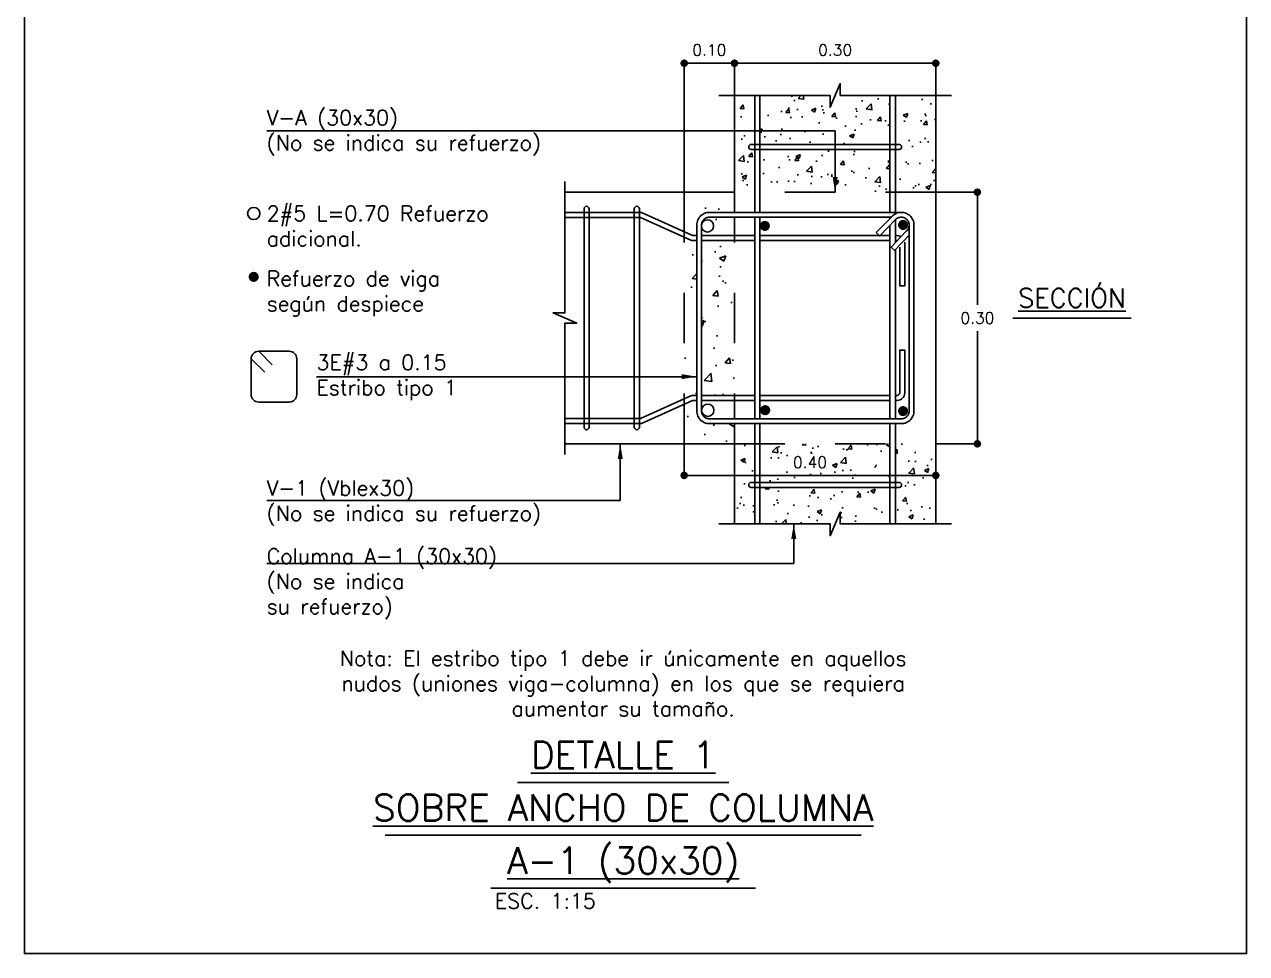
# Model space of a CAD drawing. Header units: millimetres. Extents: x -42 to 124, y -10 to 43.
# Drawn here: x 66.156 to 68.585, y -9.584 to -7.737 of the extents above; entities that cross this region are included whole.
import ezdxf
from ezdxf.enums import TextEntityAlignment as Align

# ---------------------------------------------------------------- set-up
doc = ezdxf.new("R2010")
doc.units = ezdxf.units.MM
doc.header["$LTSCALE"] = 0.01
doc.header["$PDMODE"] = 3
doc.linetypes.add('DASHED2', pattern=[0.375, 0.25, -0.125])
for name, color, linetype in [('FC_BORDES', 4, 'Continuous'), ('FC_COTAS', 1, 'Continuous'), ('FC_COTAS @ 15', 1, 'Continuous'), ('FC_ESTRIBOS', 3, 'Continuous'), ('FC_HATCH 252', 252, 'Continuous'), ('FC_HATCH 253', 253, 'Continuous'), ('FC_LINEA CORTE', 1, 'Continuous'), ('FC_PROYECCION', 6, 'DASHED2'), ('FC_R-140', 2, 'Continuous'), ('FC_R-200', 5, 'Continuous'), ('FC_R-80', 11, 'Continuous'), ('FC_R-80 @ 15', 11, 'Continuous'), ('FC_REFUERZO', 5, 'Continuous'), ('FC_REFUERZO 2', 1, 'Continuous')]:
    doc.layers.add(name, color=color, linetype=linetype)
doc.layers.add('FC_HOJA', color=230, linetype='Continuous', plot=False)
doc.styles.add('FC_TEXT1', font='romans.shx')
doc.dimstyles.new('FC_COTAS', dxfattribs={"dimtxt": 0.0015, "dimasz": 0.001, "dimexe": 0, "dimexo": 0, "dimgap": 0.001, "dimtad": 1, "dimtih": 1, "dimtoh": 1, "dimzin": 0, "dimdsep": 46, "dimtxsty": 'FC_TEXT1', "dimblk": 'DOT', "dimcen": 0.09, "dimclrd": 256, "dimclre": 256, "dimclrt": 256, "dimadec": 0, "dimazin": 0, "dimtfac": 1, "dimtix": 1, "dimtmove": 2, "dimatfit": 3, "dimfxl": 1.002, "dimtolj": 1, "dimtzin": 0, "dimlwd": -1, "dimarcsym": 0})
doc.dimstyles.new('FC_COTAS$7', dxfattribs={"dimtxt": 0.002, "dimasz": 0.002, "dimexe": 0, "dimexo": 0, "dimgap": 0.000375, "dimtad": 2, "dimtih": 1, "dimtoh": 1, "dimzin": 0, "dimdsep": 46, "dimtxsty": 'FC_TEXT1', "dimblk": 'DOT', "dimcen": 0.09, "dimclrd": 256, "dimclre": 256, "dimclrt": 11, "dimadec": 0, "dimazin": 0, "dimtfac": 1, "dimtix": 1, "dimtmove": 2, "dimatfit": 3, "dimfxl": 1.002, "dimtolj": 1, "dimtzin": 0, "dimlwd": -1, "dimarcsym": 0})

# ---------------------------------------------------------------- blocks, each defined once
blk = doc.blocks.new('*U529')
at = {"color": 0}
blk.add_lwpolyline([(0.217, 0.0003), (-0.217, 0.0003, 1), (-0.217, -0.0097), (0.217, -0.0097, 1)], format="xyb", close=True, dxfattribs=at)
blk = doc.blocks.new('*U530')
at = {"color": 0}
blk.add_lwpolyline([(0.217, 0.0003), (-0.217, 0.0003, 1), (-0.217, -0.0097), (0.217, -0.0097, 1)], format="xyb", close=True, dxfattribs=at)
blk = doc.blocks.new('*U525')
at = {"layer": 'FC_R-200', "color": 4, "ltscale": 1.5}
for points in [[(-0.01401, 0), (0.01401, 0)], [(-0.03153, -0.007), (0.03153, -0.007)], [(-0.01753, -0.014), (0.01753, -0.014)]]:
    blk.add_lwpolyline(points, dxfattribs=at)
at = {"layer": 'FC_R-200', "ltscale": 1.5, "style": 'FC_TEXT1'}
for tag, p in [('TÍTULO', (0, 0.00366)), ('TÍTULO1', (0, -0.00334)), ('TÍTULO2', (0, -0.01034))]:
    blk.add_attdef(tag, text='', height=0.0035, dxfattribs=at).set_placement(p, align=Align.MIDDLE_CENTER)
at = {"layer": 'FC_R-80', "ltscale": 1.5, "style": 'FC_TEXT1'}
blk.add_attdef('ESCALA', text='', height=0.002, dxfattribs=at).set_placement((-0.017, -0.0157), align=Align.MIDDLE_LEFT)
blk = doc.blocks.new('*U517')
at = {"layer": 'FC_R-140', "color": 4, "ltscale": 1.5}
blk.add_lwpolyline([(-0.00785, 0), (0.00785, 0)], dxfattribs=at)
at = {"layer": 'FC_R-140', "ltscale": 1.5, "style": 'FC_TEXT1'}
blk.add_attdef('%%UTÍTULO', text='', height=0.0025, dxfattribs=at).set_placement((0, 0.00266), align=Align.MIDDLE_CENTER)
at = {"layer": 'FC_R-80', "ltscale": 1.5, "style": 'FC_TEXT1'}
blk.add_attdef('ESCALA', text='', height=0.002, dxfattribs=at).set_placement((-0.00785, -0.0017), align=Align.MIDDLE_LEFT)
blk = doc.blocks.new('*U518')
at = {"layer": 'FC_LINEA CORTE'}
blk.add_lwpolyline([(-0.01541, 0), (-0.00067, 0), (-0.00067, -0.00157), (0.00067, 0.00157), (0.00067, 0), (0.01541, 0)], dxfattribs=at)
blk = doc.blocks.new('*U519')
at = {"layer": 'FC_LINEA CORTE'}
blk.add_lwpolyline([(-0.01541, 0), (-0.00067, 0), (-0.00067, -0.00157), (0.00067, 0.00157), (0.00067, 0), (0.01541, 0)], dxfattribs=at)
blk = doc.blocks.new('*U520')
at = {"layer": 'FC_LINEA CORTE'}
blk.add_lwpolyline([(0, -0.01809), (0, -0.00067), (0.00157, -0.00067), (-0.00157, 0.00067), (0, 0.00067), (0, 0.01809)], dxfattribs=at)
blk = doc.blocks.new('*U524')
at = {"color": 0}
blk.add_lwpolyline([(0.1469, 0.0003), (-0.1469, 0.0003, 1), (-0.1469, -0.0097), (0.1469, -0.0097, 1)], format="xyb", close=True, dxfattribs=at)
blk = doc.blocks.new('*U521')
at = {"color": 0}
blk.add_lwpolyline([(0.1469, 0.0003), (-0.1469, 0.0003, 1), (-0.1469, -0.0097), (0.1469, -0.0097, 1)], format="xyb", close=True, dxfattribs=at)
blk = doc.blocks.new('_Dot')
at = {"color": 0, "linetype": 'ByBlock', "lineweight": -2}
blk.add_line((-0.5, 0), (-1, 0), dxfattribs=at)
at = {"color": 0, "linetype": 'ByBlock', "const_width": 0.5}
blk.add_lwpolyline([(-0.25, 0, 1), (0.25, 0, 1)], format="xyb", close=True, dxfattribs=at)
blk = doc.blocks.new('*D536')
at = {"layer": 'Defpoints', "color": 0, "ltscale": 0.6, "transparency": 16777216}
for p in [(67.5676, -7.8141), (67.5676, -7.878), (67.9676, -7.878)]:
    blk.add_point(p, dxfattribs=at)
at = {"layer": 'FC_COTAS', "lineweight": -2, "ltscale": 0.6, "transparency": 16777216}
for p, q in [((67.5676, -7.878), (67.5676, -7.8141)), ((67.9676, -7.878), (67.9676, -7.8141))]:
    blk.add_line(p, q, dxfattribs=at)
at = {"layer": 'FC_COTAS', "ltscale": 0.6, "transparency": 16777216}
blk.add_line((67.9526, -7.8141), (67.5826, -7.8141), dxfattribs=at)
at = {"layer": 'FC_COTAS', "ltscale": 0.6, "transparency": 16777216, "xscale": 0.015, "yscale": 0.015, "zscale": 0.015, "rotation": 180}
blk.add_blockref('_Dot', (67.5676, -7.8141), dxfattribs=at)
at = {"layer": 'FC_COTAS', "ltscale": 0.6, "transparency": 16777216, "xscale": 0.015, "yscale": 0.015, "zscale": 0.015}
blk.add_blockref('_Dot', (67.9676, -7.8141), dxfattribs=at)
at = {"layer": 'FC_COTAS', "ltscale": 0.6, "transparency": 16777216, "insert": (67.7676, -7.7878), "char_height": 0.0225, "attachment_point": 5, "style": 'FC_TEXT1'}
blk.add_mtext('\\A1;0.30', dxfattribs=at)
blk = doc.blocks.new('*D537')
at = {"layer": 'Defpoints', "color": 0, "ltscale": 0.6, "transparency": 16777216}
for p in [(67.4676, -7.8141), (67.5676, -7.878), (67.4676, -8.0705)]:
    blk.add_point(p, dxfattribs=at)
at = {"layer": 'FC_COTAS', "lineweight": -2, "ltscale": 0.6, "transparency": 16777216}
for p, q in [((67.4676, -8.0705), (67.4676, -7.8141)), ((67.5676, -7.878), (67.5676, -7.8141))]:
    blk.add_line(p, q, dxfattribs=at)
at = {"layer": 'FC_COTAS', "ltscale": 0.6, "transparency": 16777216}
blk.add_line((67.5526, -7.8141), (67.4826, -7.8141), dxfattribs=at)
at = {"layer": 'FC_COTAS', "ltscale": 0.6, "transparency": 16777216, "xscale": 0.015, "yscale": 0.015, "zscale": 0.015, "rotation": 180}
blk.add_blockref('_Dot', (67.4676, -7.8141), dxfattribs=at)
at = {"layer": 'FC_COTAS', "ltscale": 0.6, "transparency": 16777216, "xscale": 0.015, "yscale": 0.015, "zscale": 0.015}
blk.add_blockref('_Dot', (67.5676, -7.8141), dxfattribs=at)
at = {"layer": 'FC_COTAS', "ltscale": 0.6, "transparency": 16777216, "insert": (67.5176, -7.7878), "char_height": 0.0225, "attachment_point": 5, "style": 'FC_TEXT1'}
blk.add_mtext('\\A1;0.10', dxfattribs=at)
blk = doc.blocks.new('*D538')
at = {"layer": 'Defpoints', "color": 0, "ltscale": 0.6, "transparency": 16777216}
for p in [(67.4676, -8.5705), (67.9676, -8.5705), (67.9676, -8.6334)]:
    blk.add_point(p, dxfattribs=at)
at = {"layer": 'FC_COTAS', "lineweight": -2, "ltscale": 0.6, "transparency": 16777216}
for p, q in [((67.4676, -8.5705), (67.4676, -8.6334)), ((67.9676, -8.5705), (67.9676, -8.6334))]:
    blk.add_line(p, q, dxfattribs=at)
at = {"layer": 'FC_COTAS', "ltscale": 0.6, "transparency": 16777216}
blk.add_line((67.4826, -8.6334), (67.9526, -8.6334), dxfattribs=at)
at = {"layer": 'FC_COTAS', "ltscale": 0.6, "transparency": 16777216, "xscale": 0.015, "yscale": 0.015, "zscale": 0.015, "rotation": 180}
blk.add_blockref('_Dot', (67.4676, -8.6334), dxfattribs=at)
at = {"layer": 'FC_COTAS', "ltscale": 0.6, "transparency": 16777216, "xscale": 0.015, "yscale": 0.015, "zscale": 0.015}
blk.add_blockref('_Dot', (67.9676, -8.6334), dxfattribs=at)
at = {"layer": 'FC_COTAS', "ltscale": 0.6, "transparency": 16777216, "insert": (67.7176, -8.6072), "char_height": 0.0225, "attachment_point": 5, "style": 'FC_TEXT1'}
blk.add_mtext('\\A1;0.40', dxfattribs=at)
blk = doc.blocks.new('*D539')
at = {"layer": 'Defpoints', "color": 0, "ltscale": 0.6, "transparency": 16777216}
for p in [(67.9676, -8.0705), (68.0503, -8.0705), (67.9676, -8.5705)]:
    blk.add_point(p, dxfattribs=at)
at = {"layer": 'FC_COTAS', "lineweight": -2, "ltscale": 0.6, "transparency": 16777216}
for p, q in [((67.9676, -8.0705), (68.0503, -8.0705)), ((67.9676, -8.5705), (68.0503, -8.5705))]:
    blk.add_line(p, q, dxfattribs=at)
at = {"layer": 'FC_COTAS', "ltscale": 0.6, "transparency": 16777216}
for p, q in [((68.0503, -8.0855), (68.0503, -8.2942)), ((68.0503, -8.5555), (68.0503, -8.3467))]:
    blk.add_line(p, q, dxfattribs=at)
at = {"layer": 'FC_COTAS', "ltscale": 0.6, "transparency": 16777216, "xscale": 0.015, "yscale": 0.015, "zscale": 0.015}
for p, rotation in [((68.0503, -8.0705), 90), ((68.0503, -8.5705), 270)]:
    blk.add_blockref('_Dot', p, dxfattribs=dict(at, rotation=rotation))
at = {"layer": 'FC_COTAS', "ltscale": 0.6, "transparency": 16777216, "insert": (68.0503, -8.3205), "char_height": 0.0225, "attachment_point": 5, "style": 'FC_TEXT1'}
blk.add_mtext('\\A1;0.30', dxfattribs=at)
blk = doc.blocks.new('*U515')
at = {"color": 0, "ltscale": 1.5}
blk.add_lwpolyline([(-0.1707, -0.0096), (-0.1707, -0.0096)], dxfattribs=at)
blk.add_wipeout([(-0.1886, 0), (0.1905, 0), (0.1932, -0.0001), (0.1958, -0.0006), (0.1983, -0.0012), (0.2008, -0.0022), (0.2032, -0.0034), (0.2054, -0.0048), (0.2075, -0.0065), (0.2093, -0.0084), (0.211, -0.0104), (0.2125, -0.0127), (0.2137, -0.015), (0.2146, -0.0175), (0.2153, -0.0201), (0.2157, -0.0227), (0.2158, -0.0253), (0.2158, -0.3947), (0.2157, -0.3973), (0.2153, -0.3999), (0.2146, -0.4025), (0.2137, -0.405), (0.2125, -0.4073), (0.211, -0.4096), (0.2093, -0.4116), (0.2075, -0.4135), (0.2054, -0.4152), (0.2032, -0.4166), (0.2008, -0.4178), (0.1983, -0.4188), (0.1958, -0.4194), (0.1932, -0.4199), (0.1905, -0.42), (-0.1905, -0.42), (-0.1932, -0.4199), (-0.1958, -0.4194), (-0.1983, -0.4188), (-0.2008, -0.4178), (-0.2032, -0.4166), (-0.2054, -0.4152), (-0.2075, -0.4135), (-0.2093, -0.4116), (-0.211, -0.4096), (-0.2125, -0.4073), (-0.2137, -0.405), (-0.2146, -0.4025), (-0.2153, -0.3999), (-0.2157, -0.3973), (-0.2158, -0.3947), (-0.2158, -0.0253), (-0.2157, -0.0227), (-0.2153, -0.0201), (-0.2146, -0.0175), (-0.2137, -0.015), (-0.2125, -0.0127), (-0.211, -0.0104), (-0.2093, -0.0084), (-0.2075, -0.0065), (-0.2054, -0.0048), (-0.2032, -0.0034), (-0.2008, -0.0022), (-0.1983, -0.0012), (-0.1958, -0.0006), (-0.1932, -0.0001), (-0.1906, 0), (-0.1879, -0.0001), (-0.1852, -0.0006), (-0.1827, -0.0012), (-0.1802, -0.0022), (-0.1778, -0.0034), (-0.1756, -0.0048), (-0.1742, -0.006), (-0.1408, -0.0403), (-0.1477, -0.047), (-0.1788, -0.0148), (-0.18, -0.0137), (-0.1813, -0.0126), (-0.1826, -0.0117), (-0.1841, -0.011), (-0.1857, -0.0104), (-0.1872, -0.01), (-0.1889, -0.0097), (-0.1905, -0.0096), (-0.1922, -0.0097), (-0.1938, -0.01), (-0.1954, -0.0104), (-0.1969, -0.011), (-0.1984, -0.0117), (-0.1998, -0.0126), (-0.201, -0.0137), (-0.2022, -0.0148), (-0.2032, -0.0161), (-0.2041, -0.0175), (-0.2049, -0.0189), (-0.2055, -0.0205), (-0.2059, -0.0221), (-0.2062, -0.0237), (-0.2062, -0.0253), (-0.2062, -0.027), (-0.2059, -0.0286), (-0.2055, -0.0302), (-0.2049, -0.0317), (-0.2041, -0.0332), (-0.2032, -0.0346), (-0.2022, -0.0359), (-0.201, -0.037), (-0.1999, -0.0379), (-0.1703, -0.0691), (-0.1773, -0.0757), (-0.2063, -0.0452), (-0.2063, -0.3947), (-0.2062, -0.3963), (-0.2059, -0.3979), (-0.2055, -0.3995), (-0.2049, -0.4011), (-0.2041, -0.4025), (-0.2032, -0.4039), (-0.2022, -0.4052), (-0.201, -0.4063), (-0.1998, -0.4074), (-0.1984, -0.4083), (-0.1969, -0.409), (-0.1954, -0.4096), (-0.1938, -0.41), (-0.1922, -0.4103), (-0.1905, -0.4104), (0.1905, -0.4104), (0.1922, -0.4103), (0.1938, -0.41), (0.1954, -0.4096), (0.1969, -0.409), (0.1984, -0.4083), (0.1998, -0.4074), (0.201, -0.4063), (0.2022, -0.4052), (0.2032, -0.4039), (0.2041, -0.4025), (0.2049, -0.4011), (0.2055, -0.3995), (0.2059, -0.3979), (0.2062, -0.3963), (0.2063, -0.3947), (0.2063, -0.0253), (0.2062, -0.0237), (0.2059, -0.0221), (0.2055, -0.0205), (0.2049, -0.0189), (0.2041, -0.0175), (0.2032, -0.0161), (0.2022, -0.0148), (0.201, -0.0137), (0.1998, -0.0126), (0.1984, -0.0117), (0.1969, -0.011), (0.1954, -0.0104), (0.1938, -0.01), (0.1922, -0.0097), (0.1916, -0.0097), (-0.1705, -0.0097), (-0.1742, -0.0059), (-0.1756, -0.0048), (-0.1778, -0.0033), (-0.1802, -0.0021), (-0.1826, -0.0011), (-0.1852, -0.0005), (-0.1879, 0)], dxfattribs=at)
blk.add_lwpolyline([(-0.1886, 0), (0.1905, 0), (0.1932, -0.0001), (0.1958, -0.0006), (0.1983, -0.0012), (0.2008, -0.0022), (0.2032, -0.0034), (0.2054, -0.0048), (0.2075, -0.0065), (0.2093, -0.0084), (0.211, -0.0104), (0.2125, -0.0127), (0.2137, -0.015), (0.2146, -0.0175), (0.2153, -0.0201), (0.2157, -0.0227), (0.2158, -0.0253), (0.2158, -0.3947), (0.2157, -0.3973), (0.2153, -0.3999), (0.2146, -0.4025), (0.2137, -0.405), (0.2125, -0.4073), (0.211, -0.4096), (0.2093, -0.4116), (0.2075, -0.4135), (0.2054, -0.4152), (0.2032, -0.4166), (0.2008, -0.4178), (0.1983, -0.4188), (0.1958, -0.4194), (0.1932, -0.4199), (0.1905, -0.42), (-0.1905, -0.42), (-0.1932, -0.4199), (-0.1958, -0.4194), (-0.1983, -0.4188), (-0.2008, -0.4178), (-0.2032, -0.4166), (-0.2054, -0.4152), (-0.2075, -0.4135), (-0.2093, -0.4116), (-0.211, -0.4096), (-0.2125, -0.4073), (-0.2137, -0.405), (-0.2146, -0.4025), (-0.2153, -0.3999), (-0.2157, -0.3973), (-0.2158, -0.3947), (-0.2158, -0.0253), (-0.2157, -0.0227), (-0.2153, -0.0201), (-0.2146, -0.0175), (-0.2137, -0.015), (-0.2125, -0.0127), (-0.211, -0.0104), (-0.2093, -0.0084), (-0.2075, -0.0065), (-0.2054, -0.0048), (-0.2032, -0.0034), (-0.2008, -0.0022), (-0.1983, -0.0012), (-0.1958, -0.0006), (-0.1932, -0.0001), (-0.1906, 0), (-0.1879, -0.0001), (-0.1852, -0.0006), (-0.1827, -0.0012), (-0.1802, -0.0022), (-0.1778, -0.0034), (-0.1756, -0.0048), (-0.1742, -0.006), (-0.1408, -0.0403), (-0.1477, -0.047), (-0.1788, -0.0148), (-0.18, -0.0137), (-0.1813, -0.0126), (-0.1826, -0.0117), (-0.1841, -0.011), (-0.1857, -0.0104), (-0.1872, -0.01), (-0.1889, -0.0097), (-0.1905, -0.0096), (-0.1922, -0.0097), (-0.1938, -0.01), (-0.1954, -0.0104), (-0.1969, -0.011), (-0.1984, -0.0117), (-0.1998, -0.0126), (-0.201, -0.0137), (-0.2022, -0.0148), (-0.2032, -0.0161), (-0.2041, -0.0175), (-0.2049, -0.0189), (-0.2055, -0.0205), (-0.2059, -0.0221), (-0.2062, -0.0237), (-0.2062, -0.0253), (-0.2062, -0.027), (-0.2059, -0.0286), (-0.2055, -0.0302), (-0.2049, -0.0317), (-0.2041, -0.0332), (-0.2032, -0.0346), (-0.2022, -0.0359), (-0.201, -0.037), (-0.1999, -0.0379), (-0.1703, -0.0691), (-0.1773, -0.0757), (-0.2063, -0.0452), (-0.2063, -0.3947), (-0.2062, -0.3963), (-0.2059, -0.3979), (-0.2055, -0.3995), (-0.2049, -0.4011), (-0.2041, -0.4025), (-0.2032, -0.4039), (-0.2022, -0.4052), (-0.201, -0.4063), (-0.1998, -0.4074), (-0.1984, -0.4083), (-0.1969, -0.409), (-0.1954, -0.4096), (-0.1938, -0.41), (-0.1922, -0.4103), (-0.1905, -0.4104), (0.1905, -0.4104), (0.1922, -0.4103), (0.1938, -0.41), (0.1954, -0.4096), (0.1969, -0.409), (0.1984, -0.4083), (0.1998, -0.4074), (0.201, -0.4063), (0.2022, -0.4052), (0.2032, -0.4039), (0.2041, -0.4025), (0.2049, -0.4011), (0.2055, -0.3995), (0.2059, -0.3979), (0.2062, -0.3963), (0.2063, -0.3947), (0.2063, -0.0253), (0.2062, -0.0237), (0.2059, -0.0221), (0.2055, -0.0205), (0.2049, -0.0189), (0.2041, -0.0175), (0.2032, -0.0161), (0.2022, -0.0148), (0.201, -0.0137), (0.1998, -0.0126), (0.1984, -0.0117), (0.1969, -0.011), (0.1954, -0.0104), (0.1938, -0.01), (0.1922, -0.0097), (0.1916, -0.0097), (-0.1705, -0.0097), (-0.1742, -0.0059), (-0.1756, -0.0048), (-0.1778, -0.0033), (-0.1802, -0.0021), (-0.1826, -0.0011), (-0.1852, -0.0005), (-0.1879, 0)], close=True, dxfattribs=at)
blk.add_lwpolyline([(-0.2063, -0.0452), (-0.2062, -0.0253)], dxfattribs=at)

msp = doc.modelspace()

# ---------------------------------------------------------------- hatches: boundary and pattern name
at = {"layer": 'FC_HATCH 252'}
h = msp.add_hatch(dxfattribs=at)
h.set_pattern_fill('AR-CONC', color=256, scale=0.0007, style=0)
edge = h.paths.add_edge_path()
edge.add_line((67.487, -8.1566), (67.5676, -8.1566))
edge.add_line((67.5676, -8.1566), (67.5676, -8.0705))
edge.add_line((67.5676, -8.0705), (67.4676, -8.0705))
edge.add_line((67.4676, -8.0705), (67.4676, -8.1488))
edge.add_line((67.4676, -8.1488), (67.4829, -8.1558))
edge.add_arc((67.487, -8.1466), 0.01, 245.6009, 270)
edge = h.paths.add_edge_path(flags=0)
edge.add_arc((67.5139, -8.1376), 0.0122, 0, 180)
edge.add_arc((67.5139, -8.1376), 0.0122, 180, 360)
edge = h.paths.add_edge_path()
edge.add_line((67.4829, -8.4852), (67.4676, -8.4921))
edge.add_line((67.4676, -8.4921), (67.4676, -8.5705))
edge.add_line((67.4676, -8.5705), (67.5676, -8.5705))
edge.add_line((67.5676, -8.5705), (67.5676, -8.4843))
edge.add_line((67.5676, -8.4843), (67.487, -8.4843))
edge.add_arc((67.487, -8.4943), 0.01, 90, 114.3991)
edge = h.paths.add_edge_path()
edge.add_line((67.4676, -8.4811), (67.4807, -8.4752))
edge.add_arc((67.4849, -8.4843), 0.01, 90, 114.3991, ccw=False)
edge.add_line((67.4849, -8.4743), (67.5676, -8.4743))
edge.add_line((67.5676, -8.4743), (67.5676, -8.1666))
edge.add_line((67.5676, -8.1666), (67.4849, -8.1666))
edge.add_arc((67.4849, -8.1566), 0.01, 245.6009, 270, ccw=False)
edge.add_line((67.4807, -8.1658), (67.4676, -8.1598))
edge.add_line((67.4676, -8.1598), (67.4676, -8.4811))
edge = h.paths.add_edge_path(flags=0)
edge.add_arc((67.5144, -8.5039), 0.0122, 180, 360)
edge.add_arc((67.5144, -8.5039), 0.0122, 0, 180)
at = {"layer": 'FC_HATCH 253', "ltscale": 0.6}
h = msp.add_hatch(dxfattribs=at)
h.set_pattern_fill('AR-CONC', color=256, scale=0.0005)
h.set_pattern_definition([(50, (-4.8643, -11.152754), (0.091092334, -0.00796954), [0.009525, -0.104775]), (355, (-4.8643, -11.15275), (-0.01762171, 0.09552842), [0.00762, -0.08382029]), (100.45144, (-4.85671, -11.15342), (0.07347062, 0.08755888), [0.008095, -0.08904512]), (46.1842, (-4.8643, -11.12735), (0.13553952, -0.02102116), [0.0142875, -0.1571625]), (96.63556, (-4.853, -11.1291), (0.11870207, 0.12371306), [0.0121425, -0.1335678]), (351.18415, (-4.8643, -11.12735), (0.11870207, 0.12371306), [0.01142998, -0.12572987]), (21, (-4.8516, -11.133704), (0.075807196, -0.0511326), [0.009525, -0.104775]), (326, (-4.8516, -11.1337), (0.03090101, 0.09209398), [0.00762, -0.08382]), (71.45144, (-4.84528, -11.137965), (0.10670821, 0.04096138), [0.008095, -0.08904497]), (37.5, (-4.8643, -11.152754), (0.001544302, 0.04227752), [0, -0.082804, 0, -0.08509, 0, -0.0841375]), (7.5, (-4.8643, -11.152754), (0.03340983, 0.050090287), [0, -0.048514, 0, -0.080899, 0, -0.0320675]), (327.5, (-4.89262, -11.152754), (0.067795298, -0.002864372), [0, -0.03175, 0, -0.09906, 0, -0.131445]), (317.5, (-4.90532, -11.152754), (0.07406459, 0.012713246), [0, -0.041275, 0, -0.065786, 0, -0.093345])])
h.paths.add_polyline_path([(67.9676, -7.878), (67.8876, -7.878), (67.8876, -7.9754), (67.8957, -7.9754), (67.8979, -7.9764), (67.8994, -7.9784), (67.8998, -7.9807), (67.8991, -7.983), (67.8974, -7.9848), (67.8955, -7.9854), (67.8876, -7.9854), (67.8876, -8.0705), (67.9676, -8.0705)])
h.paths.add_polyline_path([(67.8764, -7.878), (67.7777, -7.878), (67.7777, -7.8543), (67.7575, -7.9016), (67.7575, -7.878), (67.6178, -7.878), (67.6178, -7.9754), (67.8764, -7.9754)])
h.paths.add_polyline_path([(67.8764, -7.9854), (67.6178, -7.9854), (67.6178, -8.0705), (67.8764, -8.0705)])
h.paths.add_polyline_path([(67.6078, -7.9854), (67.5996, -7.9854), (67.5974, -7.9844), (67.5959, -7.9823), (67.5957, -7.9798), (67.5964, -7.9777), (67.5984, -7.9757), (67.6008, -7.9754), (67.6078, -7.9754), (67.6078, -7.878), (67.5676, -7.878), (67.5676, -8.0705), (67.6078, -8.0705)])
h.paths.add_polyline_path([(67.6078, -8.5705), (67.5676, -8.5705), (67.5676, -8.7297), (67.6078, -8.7297), (67.6078, -8.6572), (67.5996, -8.6572), (67.5974, -8.6561), (67.5959, -8.6541), (67.5957, -8.6516), (67.5964, -8.6495), (67.5984, -8.6475), (67.6008, -8.6472), (67.6078, -8.6472)])
h.paths.add_polyline_path([(67.8764, -8.5705), (67.6178, -8.5705), (67.6178, -8.6472), (67.8764, -8.6472)])
h.paths.add_polyline_path([(67.8764, -8.6572), (67.6178, -8.6572), (67.6178, -8.7297), (67.7575, -8.7297), (67.7575, -8.7534), (67.7777, -8.7061), (67.7777, -8.7297), (67.8764, -8.7297)])
h.paths.add_polyline_path([(67.9676, -8.5705), (67.8876, -8.5705), (67.8876, -8.6472), (67.8957, -8.6472), (67.8979, -8.6482), (67.8994, -8.6502), (67.8998, -8.6525), (67.8991, -8.6548), (67.8974, -8.6565), (67.8955, -8.6572), (67.8876, -8.6572), (67.8876, -8.7297), (67.9676, -8.7297)])

# ---------------------------------------------------------------- linework, layer by layer
at = {"layer": 'FC_BORDES', "ltscale": 1.5}
for p, q in [((66.6071, -8.4015), (66.6339, -8.4283)), ((66.6221, -8.3865), (66.6489, -8.4133))]:
    msp.add_line(p, q, dxfattribs=at)
for points in [[(67.5676, -7.878), (67.5676, -8.0705), (67.2305, -8.0705)], [(67.9676, -7.878), (67.9676, -8.7297)], [(67.2305, -8.5705), (67.5676, -8.5705), (67.5676, -8.7297)]]:
    msp.add_lwpolyline(points, dxfattribs=at)
msp.add_lwpolyline([(66.6221, -8.4877), (66.6826, -8.4877, 0.414214), (66.6976, -8.4727), (66.6976, -8.4015, 0.414214), (66.6826, -8.3865), (66.6221, -8.3865, 0.414214), (66.6071, -8.4015), (66.6071, -8.4727, 0.414214)], format="xyb", close=True, dxfattribs=at)
at = {"layer": 'FC_PROYECCION', "ltscale": 0.6}
msp.add_lwpolyline([(67.4676, -8.0705), (67.4676, -8.5705)], dxfattribs=at)
msp.add_lwpolyline([(67.5676, -8.5705), (67.9676, -8.5705), (67.9676, -8.0705), (67.5676, -8.0705)], close=True, dxfattribs=at)
at = {"layer": 'FC_REFUERZO'}
msp.add_circle((66.6121, -8.1128), 0.0122, dxfattribs=at)
at = {"layer": 'FC_REFUERZO', "color": 5}
for centre in [(67.5139, -8.1376), (67.5144, -8.5039)]:
    msp.add_circle(centre, 0.0122, dxfattribs=at)
at = {"layer": 'FC_REFUERZO 2', "color": 253}
for points in [[(67.6078, -7.878), (67.6078, -8.7297)], [(67.6178, -7.878), (67.6178, -8.7297)], [(67.8764, -7.878), (67.8764, -8.7297)], [(67.8876, -7.878), (67.8876, -8.7297)], [(67.8764, -8.1566), (67.6178, -8.1566)], [(67.6178, -8.1666), (67.8764, -8.1666)], [(67.6178, -8.4743), (67.8764, -8.4743)], [(67.8764, -8.4843), (67.6178, -8.4843)]]:
    msp.add_lwpolyline(points, dxfattribs=at)
for points in [[(67.6078, -8.1566), (67.487, -8.1566, -0.106865), (67.4829, -8.1558), (67.383, -8.1105), (67.2305, -8.1105)], [(67.2305, -8.1205), (67.3809, -8.1205), (67.4807, -8.1658, 0.106865), (67.4849, -8.1666), (67.6078, -8.1666)], [(67.901, -8.1606, 0.187422), (67.8909, -8.1566), (67.8876, -8.1566)], [(67.8876, -8.1666), (67.8909, -8.1666, -0.178475), (67.8941, -8.1678, -0.178475)], [(67.8959, -8.18), (67.8959, -8.2566), (67.9059, -8.2566), (67.9059, -8.1716, 0.035069), (67.9057, -8.1696)], [(67.8876, -8.4743), (67.8909, -8.4743, 0.414214), (67.8959, -8.4693), (67.8959, -8.3843), (67.9059, -8.3843), (67.9059, -8.4693, -0.414214), (67.8909, -8.4843), (67.8876, -8.4843)], [(67.2305, -8.5205), (67.3809, -8.5205), (67.4807, -8.4752, -0.106865), (67.4849, -8.4743), (67.6078, -8.4743)], [(67.6078, -8.4843), (67.487, -8.4843, 0.106865), (67.4829, -8.4852), (67.383, -8.5305), (67.2305, -8.5305)]]:
    msp.add_lwpolyline(points, format="xyb", dxfattribs=at)
at = {"layer": 'FC_REFUERZO 2', "color": 252, "const_width": 0.01}
for points in [[(67.6229, -8.1374, 1), (67.6329, -8.1374, 1)], [(67.8976, -8.1355, 1), (67.9076, -8.1355, 1)], [(66.6071, -8.2387, 1), (66.6171, -8.2387, 1)], [(67.6236, -8.5037, 1), (67.6336, -8.5037, 1)], [(67.8976, -8.5055, 1), (67.9076, -8.5055, 1)]]:
    msp.add_lwpolyline(points, format="xyb", close=True, dxfattribs=at)

# ---------------------------------------------------------------- block references
at = {"xscale": 15, "yscale": 15, "zscale": 15}
msp.add_blockref('*U525', (67.3464, -9.2436), dxfattribs=at).add_auto_attribs({'TÍTULO': '%%UDETALLE 1', 'TÍTULO1': '%%USOBRE ANCHO DE COLUMNA', 'TÍTULO2': '%%UA-1 (30x30)', 'ESCALA': 'ESC. 1:15'})
at = {"layer": 'FC_COTAS', "xscale": 15, "yscale": 15, "zscale": 15}
msp.add_blockref('*U517', (68.2382, -8.3205), dxfattribs=at).add_auto_attribs({'%%UTÍTULO': '%%USECCIÓN'})
at = {"layer": 'FC_LINEA CORTE', "xscale": 15, "yscale": 15, "zscale": 15}
for name, p in [('*U519', (67.7676, -7.878)), ('*U520', (67.2305, -8.3205)), ('*U518', (67.7676, -8.7297))]:
    msp.add_blockref(name, p, dxfattribs=at)

# ---------------------------------------------------------------- texts
at = {"layer": 'FC_COTAS @ 15', "color": 11, "ltscale": 0.6, "char_height": 0.03, "attachment_point": 7, "style": 'FC_TEXT1'}
for s, insert in [('V-A (30x30)\\P(No se indica su refuerzo)', (66.638, -7.9973)), ('3E#3 a 0.15\\PEstribo tipo 1', (66.737, -8.4838)), ('V-1 (Vblex30)\\P(No se indica su refuerzo)', (66.638, -8.7335)), ('Columna A-1 (30x30)\\P(No se indica\\Psu refuerzo) ', (66.638, -8.9189))]:
    msp.add_mtext(s, dxfattribs=dict(at, insert=insert))
at = {"layer": 'FC_R-80 @ 15', "color": 11, "ltscale": 0.6, "char_height": 0.03, "attachment_point": 7, "style": 'FC_TEXT1'}
for s, insert in [('2#5 L=0.70 Refuerzo\\Padicional.', (66.638, -8.1777)), ('Refuerzo de viga\\Psegún despiece', (66.638, -8.317))]:
    msp.add_mtext(s, dxfattribs=dict(at, insert=insert))
at = {"layer": 'FC_R-80 @ 15', "color": 11, "ltscale": 0.6, "insert": (67.3464, -9.0469), "char_height": 0.03, "width": 1.311729, "attachment_point": 5, "style": 'FC_TEXT1'}
msp.add_mtext('Nota: El estribo tipo 1 debe ir únicamente en aquellos nudos (uniones viga-columna) en los que se requiera aumentar su tamaño.    ', dxfattribs=at)

# ---------------------------------------------------------------- dimensions: what is measured, and where the dimension line sits
at = {"layer": 'FC_COTAS @ 15', "ltscale": 0.6}
dim = msp.add_linear_dim(base=(67.4676, -7.8141), p1=(67.5676, -7.878), p2=(67.4676, -8.0705), dimstyle='FC_COTAS', override={"dimscale": 15, "dimtix": 1, "dimtofl": 1, "dimtmove": 2, "dimatfit": 1}, dxfattribs=at)
dim.commit()
dim.dimension.update_dxf_attribs({"geometry": '*D537', "text_midpoint": (67.5176, -7.7878)})
dim = msp.add_linear_dim(base=(67.5676, -7.8141), p1=(67.9676, -7.878), p2=(67.5676, -7.878), text='0.30', dimstyle='FC_COTAS', override={"dimscale": 15, "dimtix": 1, "dimtofl": 1, "dimtmove": 2, "dimatfit": 1}, dxfattribs=at)
dim.commit()
dim.dimension.update_dxf_attribs({"geometry": '*D536', "text_midpoint": (67.7676, -7.7878)})
dim = msp.add_linear_dim(base=(68.0503, -8.0705), p1=(67.9676, -8.5705), p2=(67.9676, -8.0705), angle=90, text='0.30', dimstyle='FC_COTAS', override={"dimscale": 15, "dimtix": 1, "dimtofl": 1, "dimtmove": 2, "dimatfit": 1}, dxfattribs=at)
dim.commit()
dim.dimension.update_dxf_attribs({"geometry": '*D539', "text_midpoint": (68.0503, -8.3205)})

# ---------------------------------------------------------------- leaders
at = {"layer": 'FC_COTAS @ 15', "ltscale": 0.6, "annotation_type": 0, "has_hookline": 1, "hookline_direction": 1}
for points, text_width in [([(67.3406, -8.5705), (67.3406, -8.6834), (67.2665, -8.6834)], 0.6229), ([(67.6854, -8.7297), (67.6854, -8.8086), (67.1565, -8.8086)], 0.5129)]:
    msp.add_leader(points, dimstyle='FC_COTAS$7', override={"dimscale": 15, "dimgap": 0.000375, "dimtad": 1}, dxfattribs=dict(at, text_width=text_width))

# ---------------------------------------------------------------- next in the draw order: block references
at = {"layer": 'FC_REFUERZO 2', "color": 253, "rotation": 180}
for name, p in [('*U524', (67.7477, -7.9851)), ('*U521', (67.7477, -8.6569))]:
    msp.add_blockref(name, p, dxfattribs=at)
at = {"layer": 'FC_REFUERZO 2', "color": 253, "xscale": -1, "rotation": 90}
for name, p in [('*U530', (67.2688, -8.3205)), ('*U529', (67.3688, -8.3205))]:
    msp.add_blockref(name, p, dxfattribs=at)

# ---------------------------------------------------------------- next in the draw order: linework, layer by layer
at = {"layer": 'FC_HOJA', "ltscale": 0.6}
msp.add_lwpolyline([(66.1565, -5.9764), (68.5852, -5.9764), (68.5852, -9.5837), (66.1565, -9.5837)], close=True, dxfattribs=at)

# ---------------------------------------------------------------- next in the draw order: dimensions: what is measured, and where the dimension line sits
at = {"layer": 'FC_COTAS @ 15', "ltscale": 0.6}
dim = msp.add_linear_dim(base=(67.9676, -8.6334), p1=(67.4676, -8.5705), p2=(67.9676, -8.5705), text='0.40', dimstyle='FC_COTAS', override={"dimscale": 15, "dimtix": 1, "dimtofl": 1, "dimtmove": 2, "dimatfit": 1}, dxfattribs=at)
dim.commit()
dim.dimension.update_dxf_attribs({"geometry": '*D538', "text_midpoint": (67.7176, -8.6072)})

# ---------------------------------------------------------------- next in the draw order: leaders
at = {"layer": 'FC_COTAS @ 15', "ltscale": 0.6, "annotation_type": 0, "has_hookline": 1, "hookline_direction": 1}
for points, text_width in [([(67.7676, -8.0705), (67.7676, -7.9488), (67.2665, -7.9488)], 0.6229), ([(67.4925, -8.4371), (67.0483, -8.4371)], 0.3057)]:
    msp.add_leader(points, dimstyle='FC_COTAS$7', override={"dimscale": 15, "dimgap": 0.000375, "dimtad": 1}, dxfattribs=dict(at, text_width=text_width))

# ---------------------------------------------------------------- next in the draw order: block references
at = {"layer": 'FC_ESTRIBOS', "ltscale": 0.9, "xscale": -1}
msp.add_blockref('*U515', (67.7084, -8.1105), dxfattribs=at)

doc.saveas('drawing.dxf')
